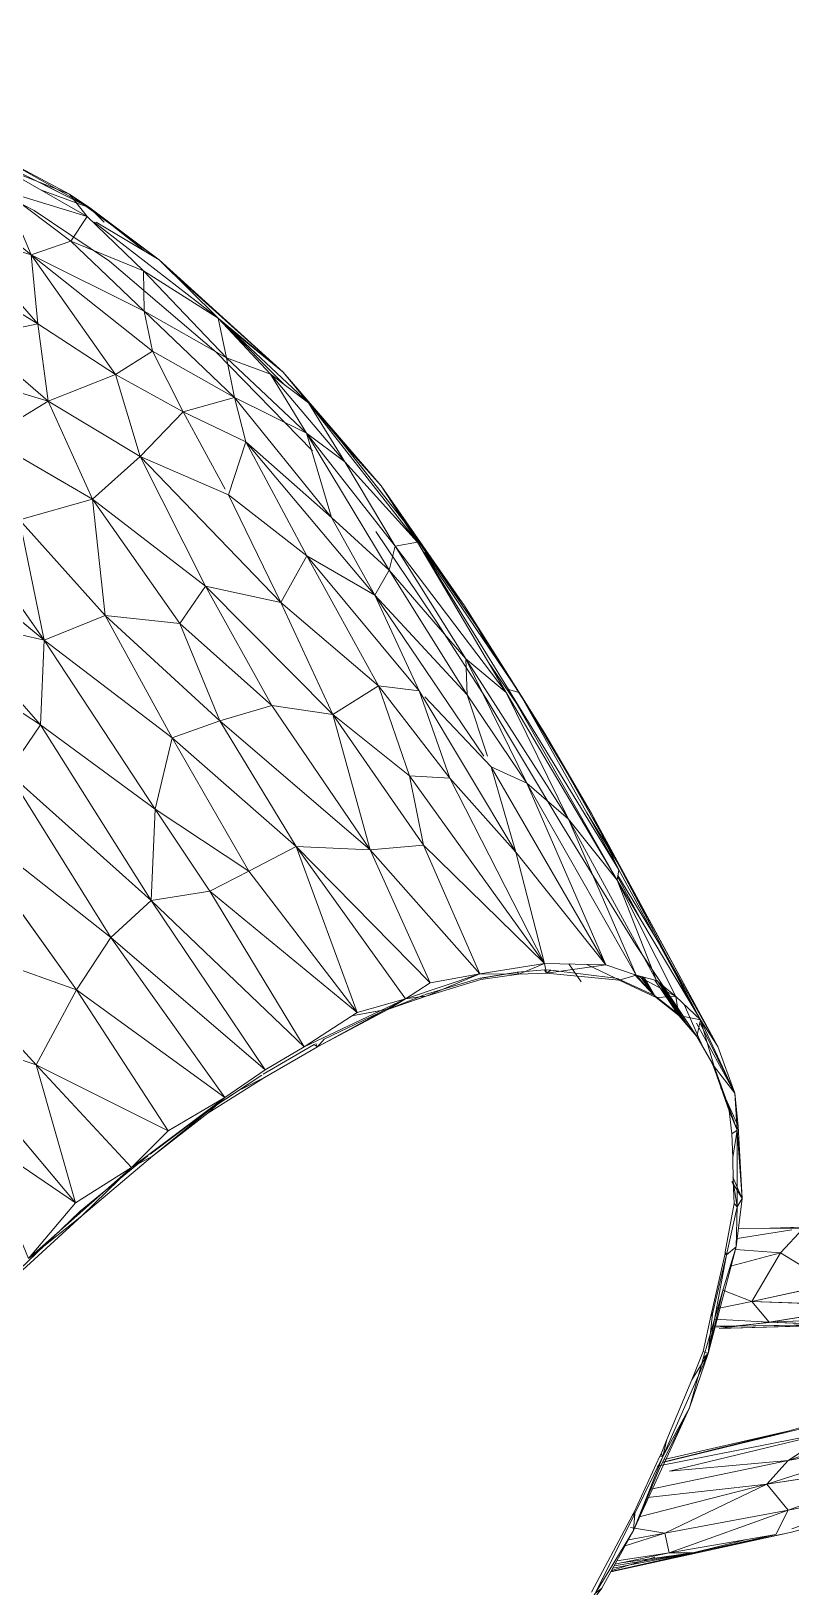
# Model space of a CAD drawing. Header units: inches. Extents: x -1767 to 184, y -1065 to 157.
# Drawn here: x -687.55 to -685.564, y -209.131 to -205.066 of the extents above; entities that cross this region are included whole.
import ezdxf

# ---------------------------------------------------------------- set-up
doc = ezdxf.new("R2010")
doc.units = ezdxf.units.IN
doc.header["$MEASUREMENT"] = 0
for name, color, linetype, lineweight in [('A-DETL-GENF', 92, 'Continuous', 9), ('E-LITE-EQPM', 33, 'Continuous', 9), ('G-IMPT', 8, 'Continuous', 9)]:
    doc.layers.add(name, color=color, linetype=linetype, lineweight=lineweight)

# ---------------------------------------------------------------- blocks, each defined once
blk = doc.blocks.new('flos_pendant16 - flos_pendant - 3D View - _3D__dwg_FLOS_AIM_Pendant_Lamps_dwg-2425-_3D_-5700993-FIRST FLOOR')
at = {"layer": 'G-IMPT'}
for p, q in [((42.7957, 24.5871), (42.0259, 24.972)), ((42.672, 24.6695), (42.2541, 24.8922)), ((42.7957, 24.5871), (42.2541, 24.8922)), ((42.672, 24.6695), (42.2486, 24.8372)), ((42.7792, 24.5321), (42.2486, 24.8372)), ((42.4356, 24.2984), (41.8555, 24.7685)), ((42.4548, 24.5706), (42.1744, 24.7135)), ((42.7792, 24.5321), (42.2733, 24.6888)), ((42.2733, 24.6888), (42.6802, 24.3809)), ((42.2733, 24.6888), (42.4356, 24.2984)), ((42.7957, 24.5871), (42.4939, 24.6962)), ((42.7957, 24.5871), (42.672, 24.6695)), ((43.2219, 24.2681), (42.672, 24.6695)), ((42.672, 24.6695), (42.7792, 24.5321)), ((42.9167, 24.2599), (42.4548, 24.5706)), ((42.7792, 24.5321), (42.6802, 24.3809)), ((42.7792, 24.5321), (43.1256, 24.1994)), ((42.7957, 24.5871), (43.2219, 24.2681)), ((42.8847, 24.4991), (42.7957, 24.5871)), ((43.1337, 24.3207), (42.7957, 24.5871)), ((42.4356, 24.2984), (41.9874, 24.4358)), ((42.4768, 23.875), (41.9874, 24.4358)), ((43.582, 23.9107), (42.8218, 24.4991)), ((43.2219, 24.2681), (42.8345, 24.4991)), ((41.619, 24.4029), (42.4768, 23.875)), ((42.4768, 23.875), (41.619, 24.4028)), ((42.6802, 24.3809), (42.4356, 24.2984)), ((43.1256, 24.1994), (42.6802, 24.3809)), ((42.6802, 24.3809), (43.1284, 23.952)), ((43.1284, 23.952), (42.4356, 24.2984)), ((43.1806, 23.7073), (42.4356, 24.2984)), ((42.4356, 24.2984), (42.9524, 23.5643)), ((42.4356, 24.2984), (42.4768, 23.875)), ((42.4768, 23.875), (42.4356, 24.2984)), ((43.1806, 23.7073), (42.4356, 24.2984)), ((42.9524, 23.5643), (42.4356, 24.2984)), ((43.571, 23.7018), (42.9167, 24.2599)), ((43.9807, 23.5781), (43.2219, 24.2681)), ((43.2219, 24.2681), (43.582, 23.9107)), ((43.2219, 24.2681), (43.9807, 23.5781)), ((43.582, 23.9107), (43.1256, 24.1994)), ((43.6343, 23.666), (43.1256, 24.1994)), ((43.1256, 24.1994), (43.1284, 23.952)), ((43.582, 23.9107), (43.1256, 24.1994)), ((43.1256, 24.1994), (43.6343, 23.666)), ((43.1284, 23.952), (43.1256, 24.1994)), ((43.3081, 24.1826), (43.9807, 23.5781)), ((43.6343, 23.666), (43.1284, 23.952)), ((43.6837, 23.4241), (43.1284, 23.952)), ((43.1284, 23.952), (43.1806, 23.7073)), ((43.6343, 23.666), (43.1284, 23.952)), ((43.1284, 23.952), (43.1806, 23.7073)), ((43.6837, 23.4241), (43.1284, 23.952)), ((42.4768, 23.875), (42.0864, 23.7925)), ((42.0864, 23.7925), (42.4768, 23.875)), ((42.9524, 23.5643), (42.4768, 23.875)), ((42.4768, 23.875), (42.54, 23.4021)), ((44.1374, 23.3911), (43.582, 23.9107)), ((43.9807, 23.5781), (43.582, 23.9107)), ((43.9037, 23.5671), (43.582, 23.9107)), ((43.582, 23.9107), (43.6343, 23.666)), ((43.6205, 23.8722), (43.9927, 23.5)), ((43.6205, 23.8722), (43.9807, 23.5781)), ((43.6205, 23.8722), (43.9927, 23.5)), ((42.54, 23.4021), (42.0864, 23.7925)), ((42.54, 23.4021), (42.0864, 23.7925)), ((43.1806, 23.7073), (42.9524, 23.5643)), ((43.1806, 23.7073), (42.9524, 23.5643)), ((43.6837, 23.4241), (43.1806, 23.7073)), ((43.3676, 23.3361), (43.1806, 23.7073)), ((43.1806, 23.7073), (43.6837, 23.4241)), ((43.3676, 23.3361), (43.1806, 23.7073)), ((43.571, 23.7018), (44.1621, 23.0969)), ((43.9037, 23.5671), (43.6343, 23.666)), ((43.6343, 23.666), (44.1236, 23.2042)), ((43.6343, 23.666), (43.6837, 23.4241)), ((43.6837, 23.4241), (43.6343, 23.666)), ((43.6343, 23.666), (44.1236, 23.2042)), ((42.54, 23.4021), (41.8857, 23.5973)), ((42.9524, 23.5643), (42.54, 23.4021)), ((43.3676, 23.3361), (42.9524, 23.5643)), ((42.9524, 23.5643), (43.1036, 23.0612)), ((44.1374, 23.3911), (43.9037, 23.5671)), ((43.9037, 23.5671), (44.3601, 23.0282)), ((43.9037, 23.5671), (44.1236, 23.2042)), ((44.1236, 23.2042), (43.9037, 23.5671)), ((44.5828, 22.8825), (43.9807, 23.5781)), ((44.3326, 23.1602), (43.9807, 23.5781)), ((44.1374, 23.3911), (43.9807, 23.5781)), ((42.54, 23.4021), (42.1689, 23.1739)), ((42.54, 23.4021), (43.1036, 23.0612)), ((42.54, 23.4021), (42.8122, 22.8)), ((43.1036, 23.0612), (42.54, 23.4021)), ((42.54, 23.4021), (42.8122, 22.8)), ((43.6837, 23.4241), (43.3676, 23.3361)), ((43.6837, 23.4241), (43.3676, 23.3361)), ((44.1236, 23.2042), (43.6837, 23.4241)), ((43.6837, 23.4241), (43.7525, 23.1519)), ((43.6837, 23.4241), (44.2776, 22.6873)), ((43.7525, 23.1519), (43.6837, 23.4241)), ((44.5828, 22.8825), (44.1374, 23.3911)), ((44.8055, 22.5361), (44.1374, 23.3911)), ((44.1374, 23.3911), (44.3601, 23.0282)), ((43.3676, 23.3361), (43.1036, 23.0612)), ((43.7525, 23.1519), (43.3676, 23.3361)), ((43.3676, 23.3361), (43.6263, 22.8623)), ((43.3676, 23.3361), (43.7525, 23.1519)), ((43.6263, 22.8623), (43.3676, 23.3361)), ((42.8122, 22.8), (42.1689, 23.1739)), ((44.668, 22.5113), (44.1236, 23.2042)), ((44.3601, 23.0282), (44.1236, 23.2042)), ((44.6323, 22.3656), (44.1236, 23.2042)), ((44.1236, 23.2042), (44.2776, 22.6873)), ((44.6323, 22.3656), (44.1236, 23.2042)), ((44.3601, 23.0282), (44.1236, 23.2042)), ((43.7525, 23.1519), (43.6453, 22.8275)), ((43.7525, 23.1519), (43.6453, 22.8275)), ((44.5443, 22.2117), (43.7525, 23.1519)), ((43.7525, 23.1519), (44.2776, 22.6873)), ((43.7525, 23.1519), (44.1264, 22.4536)), ((44.5443, 22.2117), (43.7525, 23.1519)), ((43.7525, 23.1519), (44.1264, 22.4536)), ((44.5828, 22.8825), (44.3326, 23.1602)), ((44.7477, 22.6323), (44.3326, 23.1602)), ((43.1036, 23.0612), (42.8122, 22.8)), ((43.6453, 22.8275), (43.1036, 23.0612)), ((43.9669, 22.1677), (43.1036, 23.0612)), ((43.1036, 23.0612), (43.505, 22.2666)), ((43.1036, 23.0612), (43.9669, 22.1677)), ((43.505, 22.2666), (43.1036, 23.0612)), ((44.8055, 22.5361), (44.3601, 23.0282)), ((44.668, 22.5113), (44.3601, 23.0282)), ((42.5153, 21.9367), (41.7895, 22.976)), ((42.8122, 22.8), (42.3641, 22.6735)), ((43.3483, 22.0384), (42.8122, 22.8)), ((43.505, 22.2666), (42.8122, 22.8)), ((42.8122, 22.8), (42.8892, 22.0879)), ((42.8892, 22.0879), (42.8122, 22.8)), ((42.8122, 22.8), (43.3483, 22.0384)), ((43.6453, 22.8275), (44.1264, 22.4536)), ((43.6453, 22.8275), (43.9669, 22.1677)), ((44.1264, 22.4536), (43.6453, 22.8275)), ((44.5828, 22.8825), (45.0941, 22.1457)), ((44.5828, 22.8825), (44.7477, 22.6323)), ((44.5828, 22.8825), (44.8055, 22.5361)), ((42.5153, 21.9367), (41.6135, 22.6818)), ((42.8892, 22.0879), (42.3641, 22.6735)), ((42.5153, 21.9367), (42.3641, 22.6735)), ((44.6323, 22.3656), (44.2776, 22.6873)), ((44.5443, 22.2117), (44.2776, 22.6873)), ((44.811, 22.2144), (44.5498, 22.6021)), ((44.7477, 22.6323), (45.0941, 22.1457)), ((44.7477, 22.6323), (45.1684, 22.0192)), ((44.668, 22.5113), (44.6323, 22.3656)), ((44.8055, 22.5361), (44.668, 22.5113)), ((45.3498, 21.6151), (44.668, 22.5113)), ((44.668, 22.5113), (45.1024, 21.8213)), ((44.8055, 22.5361), (45.3636, 21.6343)), ((44.8055, 22.5361), (45.3498, 21.6151)), ((44.1264, 22.4536), (43.9669, 22.1677)), ((44.5443, 22.2117), (44.1264, 22.4536)), ((44.8165, 21.6261), (44.1264, 22.4536)), ((44.1264, 22.4536), (44.5663, 21.6563)), ((44.1264, 22.4536), (44.5443, 22.2117)), ((44.5663, 21.6563), (44.1264, 22.4536)), ((44.1264, 22.4536), (44.8165, 21.6261)), ((45.0941, 22.1457), (44.851, 22.4745)), ((44.851, 22.4689), (45.4296, 21.6151)), ((44.6323, 22.3656), (44.5443, 22.2117)), ((44.5443, 22.2117), (44.6323, 22.3656)), ((45.1024, 21.8213), (44.6323, 22.3656)), ((44.6323, 22.3656), (45.1106, 21.6013)), ((44.6323, 22.3656), (45.1106, 21.6013)), ((43.3483, 22.0384), (43.505, 22.2666)), ((43.9669, 22.1677), (43.505, 22.2666)), ((44.2858, 21.4803), (43.505, 22.2666)), ((43.9119, 21.5353), (43.505, 22.2666)), ((44.5663, 21.6563), (43.9669, 22.1677)), ((43.9669, 22.1677), (44.2858, 21.4803)), ((43.9669, 22.1677), (44.2858, 21.4803)), ((45.1106, 21.6013), (44.5443, 22.2117)), ((44.5443, 22.2117), (44.8165, 21.6261)), ((44.5443, 22.2117), (45.2111, 21.2256)), ((45.1106, 21.6013), (44.5443, 22.2117)), ((44.9237, 22.0467), (44.811, 22.2144)), ((45.0941, 22.1457), (45.4296, 21.6151)), ((45.5863, 21.3649), (45.0941, 22.1457)), ((45.0941, 22.1457), (45.1684, 22.0192)), ((42.5153, 21.9367), (41.9187, 22.0714)), ((41.9187, 22.0714), (42.4933, 21.4171)), ((42.5153, 21.9367), (41.9187, 22.0714)), ((42.8892, 22.0879), (42.5153, 21.9367)), ((43.593, 21.4418), (42.8892, 22.0879)), ((43.3483, 22.0384), (42.8892, 22.0879)), ((43.3016, 21.3374), (42.8892, 22.0879)), ((43.3483, 22.0384), (42.8892, 22.0879)), ((42.8892, 22.0879), (43.3016, 21.3374)), ((43.593, 21.4418), (43.3483, 22.0384)), ((43.9119, 21.5353), (43.3483, 22.0384)), ((44.9237, 22.0467), (45.2261, 21.5793)), ((41.663, 21.956), (42.4933, 21.4171)), ((41.663, 21.956), (42.4933, 21.4171)), ((42.5153, 21.9367), (42.4933, 21.4171)), ((43.3016, 21.3374), (42.5153, 21.9367)), ((42.5153, 21.9367), (43.1971, 20.9002)), ((45.5863, 21.3649), (45.1684, 22.0192)), ((45.1684, 22.0192), (45.2417, 21.8923)), ((45.1684, 22.0192), (45.2417, 21.8923)), ((45.3498, 21.6151), (45.1024, 21.8213)), ((45.1024, 21.8213), (45.732, 20.8397)), ((45.1024, 21.8213), (45.4763, 21.0597)), ((45.1024, 21.8213), (45.1106, 21.6013)), ((45.732, 20.8397), (45.1024, 21.8213)), ((45.2404, 21.8002), (45.4144, 21.5451)), ((45.4144, 21.5451), (45.2404, 21.8001)), ((44.5663, 21.6563), (44.2858, 21.4803)), ((44.2858, 21.4803), (44.5663, 21.6563)), ((44.8165, 21.6261), (44.5663, 21.6563)), ((44.5663, 21.6563), (45.0034, 21.0899)), ((44.5663, 21.6563), (44.756, 21.1037)), ((44.756, 21.1037), (44.5663, 21.6563)), ((44.8165, 21.6261), (45.4076, 20.6363)), ((44.8165, 21.6261), (45.0034, 21.0899)), ((45.4076, 20.6363), (44.8165, 21.6261)), ((44.851, 21.5894), (45.2563, 21.1587)), ((45.4763, 21.0597), (45.1106, 21.6013)), ((45.1106, 21.6013), (45.2343, 21.2256)), ((45.6907, 20.804), (45.2261, 21.5793)), ((46.0289, 20.4658), (45.3498, 21.6151)), ((45.3498, 21.6151), (45.732, 20.8397)), ((46.0289, 20.4658), (45.3498, 21.6151)), ((45.4296, 21.6151), (45.3636, 21.6343)), ((46.0399, 20.5291), (45.3636, 21.6343)), ((45.3636, 21.6343), (46.0289, 20.4658)), ((45.3636, 21.6343), (46.0289, 20.4658)), ((45.5863, 21.3649), (45.4296, 21.6151)), ((45.8722, 20.8727), (45.4296, 21.6151)), ((45.4296, 21.6151), (46.0399, 20.5291)), ((43.593, 21.4418), (43.9119, 21.5353)), ((43.593, 21.4418), (43.9119, 21.5353)), ((44.2858, 21.4803), (43.9119, 21.5353)), ((44.514, 20.65), (43.9119, 21.5353)), ((43.9119, 21.5353), (44.514, 20.65)), ((44.756, 21.1037), (44.2858, 21.4803)), ((44.2858, 21.4803), (44.514, 20.65)), ((44.2858, 21.4803), (44.8412, 20.6803)), ((44.2858, 21.4803), (44.8412, 20.6803)), ((42.4933, 21.4171), (42.2953, 21.1257)), ((43.1971, 20.9002), (42.4933, 21.4171)), ((43.1724, 20.3394), (42.4933, 21.4171)), ((42.4933, 21.4171), (43.1724, 20.3394)), ((43.593, 21.4418), (43.3016, 21.3374)), ((44.514, 20.65), (43.593, 21.4418)), ((44.0604, 20.672), (43.593, 21.4418)), ((44.0604, 20.672), (43.593, 21.4418)), ((45.5863, 21.3649), (45.8722, 20.8727)), ((45.5863, 21.3649), (46.0509, 20.5428)), ((43.3016, 21.3374), (43.1971, 20.9002)), ((43.3016, 21.3374), (43.1971, 20.9002)), ((44.0604, 20.672), (43.3016, 21.3374)), ((43.3016, 21.3374), (43.7717, 20.5208)), ((44.0604, 20.672), (43.3016, 21.3374)), ((43.1724, 20.3394), (42.2953, 21.1257)), ((42.2953, 21.1257), (42.9249, 20.1139)), ((45.0034, 21.0899), (44.756, 21.1037)), ((44.756, 21.1037), (45.5835, 19.9545)), ((44.756, 21.1037), (44.8412, 20.6803)), ((45.4076, 20.6363), (45.0034, 21.0899)), ((45.0034, 21.0899), (45.5835, 19.9545)), ((45.4076, 20.6363), (45.0034, 21.0899)), ((45.4763, 21.0597), (45.2563, 21.1587)), ((45.2563, 21.1587), (45.4076, 20.6363)), ((45.2563, 21.1587), (45.9602, 19.9462)), ((45.2563, 21.1587), (45.4763, 21.0597)), ((45.732, 20.8397), (45.4763, 21.0597)), ((45.4763, 21.0597), (45.9602, 19.9462)), ((45.4763, 21.0597), (46.1471, 19.883)), ((45.9602, 19.9462), (45.4763, 21.0597)), ((45.4763, 21.0597), (46.1471, 19.883)), ((42.9249, 20.1139), (41.9159, 20.9085)), ((41.9159, 20.9085), (42.7132, 19.7923)), ((42.9249, 20.1139), (41.9159, 20.9085)), ((43.1971, 20.9002), (43.1724, 20.3394)), ((43.7717, 20.5208), (43.1971, 20.9002)), ((43.5325, 20.3971), (43.1971, 20.9002)), ((43.7717, 20.5208), (43.1971, 20.9002)), ((43.1971, 20.9002), (43.5325, 20.3971)), ((45.6907, 20.804), (46.1416, 20.0699)), ((46.0289, 20.4658), (45.732, 20.8397)), ((45.732, 20.8397), (46.1471, 19.883)), ((45.732, 20.8397), (46.2708, 19.85)), ((46.0509, 20.5428), (45.8441, 20.8774)), ((45.8722, 20.8727), (46.6475, 19.4458)), ((46.0509, 20.5428), (45.8722, 20.8727)), ((45.8722, 20.8727), (46.0399, 20.5291)), ((45.8722, 20.8727), (46.5403, 19.6081)), ((44.0604, 20.672), (43.7717, 20.5208)), ((43.7717, 20.5208), (44.0604, 20.672)), ((44.514, 20.65), (44.0604, 20.672)), ((44.0604, 20.672), (44.7312, 19.7373)), ((44.0604, 20.672), (44.8824, 19.8363)), ((44.0604, 20.672), (44.4343, 19.6548)), ((44.514, 20.65), (44.8412, 20.6803)), ((44.8412, 20.6803), (44.514, 20.65)), ((44.514, 20.65), (45.1876, 19.8912)), ((44.514, 20.65), (44.8824, 19.8363)), ((45.5835, 19.9545), (44.8412, 20.6803)), ((44.8412, 20.6803), (45.1876, 19.8912)), ((45.4076, 20.6363), (45.9602, 19.9462)), ((45.4076, 20.6363), (45.5835, 19.9545)), ((43.7717, 20.5208), (43.5325, 20.3971)), ((43.5325, 20.3971), (43.7717, 20.5208)), ((43.7717, 20.5208), (44.4343, 19.6548)), ((46.0399, 20.5291), (46.0289, 20.4658)), ((46.0399, 20.5291), (46.5403, 19.6081)), ((46.0509, 20.5428), (46.3313, 20.004)), ((46.0509, 20.5428), (46.6475, 19.4458)), ((46.0289, 20.4658), (46.5403, 19.6081)), ((46.0289, 20.4658), (46.3891, 19.751)), ((46.0289, 20.4658), (46.2708, 19.85)), ((46.181, 20.2107), (46.0328, 20.4884)), ((46.181, 20.2107), (46.0328, 20.4884)), ((46.0336, 20.4926), (46.3313, 20.004)), ((43.1724, 20.3394), (42.9249, 20.1139)), ((43.5325, 20.3971), (43.1724, 20.3394)), ((44.1099, 19.4431), (43.1724, 20.3394)), ((43.1724, 20.3394), (43.8707, 19.3029)), ((44.1099, 19.4431), (43.1724, 20.3394)), ((43.8707, 19.3029), (43.1724, 20.3394)), ((44.4343, 19.6548), (43.5325, 20.3971)), ((44.1099, 19.4431), (43.5325, 20.3971)), ((44.4343, 19.6548), (43.5325, 20.3971)), ((43.5325, 20.3971), (44.1099, 19.4431)), ((41.718, 20.1497), (42.4658, 19.3331)), ((41.718, 20.1497), (42.7132, 19.7923)), ((41.718, 20.1497), (42.7132, 19.7923)), ((42.9249, 20.1139), (42.7132, 19.7923)), ((42.7132, 19.7923), (42.9249, 20.1139)), ((42.9249, 20.1139), (43.8707, 19.3029)), ((42.9249, 20.1139), (43.6233, 19.1324)), ((43.6233, 19.1324), (42.9249, 20.1139)), ((42.9249, 20.1139), (43.8707, 19.3029)), ((46.1416, 20.0699), (46.5095, 19.5195)), ((45.5835, 19.9545), (45.1876, 19.8912)), ((45.5835, 19.9545), (45.1876, 19.8912)), ((45.5835, 19.9545), (45.4268, 19.8885)), ((45.9602, 19.9462), (45.5835, 19.9545)), ((45.5835, 19.9545), (45.5973, 19.894)), ((45.9602, 19.9462), (45.5973, 19.894)), ((45.8087, 19.8422), (45.7339, 19.9512)), ((45.8087, 19.8422), (45.7339, 19.9512)), ((45.8433, 19.9488), (46.0188, 19.8643)), ((45.9602, 19.9462), (46.1471, 19.883)), ((46.4693, 19.7271), (46.3313, 20.004)), ((46.3313, 20.004), (46.6475, 19.4458)), ((45.1876, 19.8912), (44.7312, 19.7373)), ((45.1876, 19.8912), (44.7312, 19.7373)), ((44.7312, 19.7373), (44.8824, 19.8363)), ((45.1832, 19.8619), (44.852, 19.7645)), ((45.1832, 19.8619), (44.852, 19.7645)), ((44.852, 19.7645), (45.1832, 19.8619)), ((45.1876, 19.8912), (44.8577, 19.7538)), ((44.8577, 19.7538), (45.1876, 19.8912)), ((45.1931, 19.8555), (44.8577, 19.7538)), ((45.1876, 19.8912), (44.8824, 19.8363)), ((45.1876, 19.8912), (44.8824, 19.8363)), ((45.1871, 19.863), (45.4168, 19.9016)), ((45.1871, 19.863), (45.4168, 19.9016)), ((45.1876, 19.8912), (45.4268, 19.8885)), ((45.1893, 19.8634), (45.4168, 19.9016)), ((45.4268, 19.8885), (45.1931, 19.8555)), ((45.4268, 19.8885), (45.4168, 19.9016)), ((45.5845, 19.9156), (45.4213, 19.9019)), ((45.5845, 19.9156), (45.4213, 19.9019)), ((45.4268, 19.8885), (45.4213, 19.9019)), ((45.4268, 19.8885), (45.5973, 19.894)), ((45.5845, 19.9156), (45.6238, 19.9134)), ((45.5973, 19.894), (45.5845, 19.9156)), ((45.5845, 19.9156), (45.6238, 19.9134)), ((45.5973, 19.894), (45.6238, 19.9134)), ((46.0426, 19.8527), (45.5973, 19.894)), ((45.6238, 19.9134), (46.0188, 19.8643)), ((45.6238, 19.9134), (46.0188, 19.8643)), ((46.0426, 19.8527), (46.0188, 19.8643)), ((46.0364, 19.861), (46.0188, 19.8643)), ((46.0426, 19.8527), (46.0364, 19.861)), ((46.0364, 19.861), (46.254, 19.7607)), ((46.0364, 19.861), (46.254, 19.7607)), ((46.1471, 19.883), (46.0426, 19.8527)), ((46.1471, 19.883), (46.0426, 19.8527)), ((46.0426, 19.8527), (46.2681, 19.7455)), ((46.1366, 19.8865), (46.254, 19.7607)), ((46.3891, 19.751), (46.1471, 19.883)), ((46.1471, 19.883), (46.2708, 19.85)), ((46.1471, 19.883), (46.2681, 19.7455)), ((46.3891, 19.751), (46.1471, 19.883)), ((46.1678, 19.8775), (46.2575, 19.7595)), ((46.2575, 19.7595), (46.1678, 19.8775)), ((46.1831, 19.8734), (46.2575, 19.7595)), ((46.1959, 19.87), (46.2615, 19.7569)), ((46.3981, 19.6506), (46.2599, 19.8529)), ((46.3891, 19.751), (46.2708, 19.85)), ((46.2758, 19.85), (46.4416, 19.5997)), ((46.2758, 19.85), (46.4416, 19.5997)), ((42.4658, 19.3331), (42.7132, 19.7923)), ((43.2768, 18.929), (42.7132, 19.7923)), ((42.7132, 19.7923), (43.6233, 19.1324)), ((44.6268, 19.674), (44.8472, 19.7628)), ((44.6268, 19.674), (44.8472, 19.7628)), ((44.8577, 19.7538), (44.6268, 19.674)), ((44.7312, 19.7373), (44.851, 19.7529)), ((46.2681, 19.7455), (46.254, 19.7607)), ((46.254, 19.7607), (46.2575, 19.7595)), ((46.2615, 19.7569), (46.2575, 19.7595)), ((46.2596, 19.7584), (46.2615, 19.7569)), ((46.2681, 19.7455), (46.2615, 19.7569)), ((46.3981, 19.6506), (46.2615, 19.7569)), ((46.3981, 19.6506), (46.2615, 19.7569)), ((46.3891, 19.751), (46.2681, 19.7455)), ((46.4083, 19.6356), (46.2681, 19.7455)), ((46.2994, 19.8261), (46.4528, 19.589)), ((46.4528, 19.589), (46.2994, 19.8261)), ((46.3078, 19.7946), (46.4003, 19.6483)), ((46.3087, 19.8183), (46.4628, 19.589)), ((46.3087, 19.8183), (46.4628, 19.589)), ((46.3112, 19.8162), (46.4631, 19.589)), ((46.4029, 19.6483), (46.3153, 19.8128)), ((46.3153, 19.8128), (46.4029, 19.6483)), ((46.5403, 19.6081), (46.3891, 19.751)), ((46.3891, 19.751), (46.4083, 19.6356)), ((44.7312, 19.7373), (44.1099, 19.4431)), ((44.4343, 19.6548), (44.1099, 19.4431)), ((44.7312, 19.7373), (44.1924, 19.4431)), ((44.1924, 19.4431), (44.6268, 19.674)), ((44.2328, 19.4899), (44.6131, 19.6716)), ((44.2328, 19.4899), (44.6131, 19.6716)), ((44.2328, 19.4899), (44.6131, 19.6716)), ((44.6268, 19.674), (44.4026, 19.6341)), ((44.4026, 19.6341), (44.6131, 19.6716)), ((44.4026, 19.6341), (44.6131, 19.6716)), ((44.7312, 19.7373), (44.4343, 19.6548)), ((44.7312, 19.7373), (44.6245, 19.6768)), ((44.7312, 19.7373), (44.6268, 19.674)), ((46.4083, 19.6356), (46.3981, 19.6506)), ((46.3981, 19.6506), (46.4003, 19.6483)), ((46.4083, 19.6356), (46.4003, 19.6483)), ((46.5076, 19.5223), (46.4003, 19.6483)), ((46.5076, 19.5223), (46.4003, 19.6483)), ((46.5596, 19.4333), (46.44, 19.7029)), ((46.5596, 19.4333), (46.44, 19.7029)), ((46.4083, 19.6356), (46.5183, 19.5063)), ((46.5403, 19.6081), (46.4083, 19.6356)), ((46.5165, 19.589), (46.752, 19.1599)), ((46.5403, 19.6081), (46.5183, 19.5063)), ((46.752, 19.1599), (46.5381, 19.589)), ((46.5403, 19.6081), (46.752, 19.1599)), ((46.5403, 19.6081), (46.6475, 19.4458)), ((46.5403, 19.6081), (46.6255, 19.3221)), ((42.7077, 18.4863), (41.817, 19.5476)), ((42.4658, 19.3331), (41.817, 19.5476)), ((44.1712, 19.4581), (43.8591, 19.2757)), ((44.1712, 19.4581), (43.8591, 19.2757)), ((43.8591, 19.2757), (44.1712, 19.4581)), ((44.1924, 19.4431), (44.1712, 19.4581)), ((44.1924, 19.4431), (44.2328, 19.4899)), ((44.1924, 19.4431), (44.2328, 19.4899)), ((46.5183, 19.5063), (46.5076, 19.5223)), ((46.5076, 19.5223), (46.5095, 19.5195)), ((46.5183, 19.5063), (46.5095, 19.5195)), ((46.5095, 19.5195), (46.6133, 19.3409)), ((46.5095, 19.5195), (46.6133, 19.3409)), ((46.5095, 19.5195), (46.5183, 19.5063)), ((46.6255, 19.3221), (46.5183, 19.5063)), ((44.1924, 19.4431), (43.8679, 19.2561)), ((44.1099, 19.4431), (43.8707, 19.3029)), ((46.752, 19.1599), (46.6475, 19.4458)), ((43.0514, 18.7035), (42.4658, 19.3331)), ((42.7077, 18.4863), (42.4658, 19.3331)), ((42.4658, 19.3331), (43.2768, 18.929)), ((43.5092, 19.0441), (43.8497, 19.2698)), ((43.8497, 19.2698), (43.5129, 19.0466)), ((43.8497, 19.2698), (43.5129, 19.0466)), ((43.8707, 19.3029), (43.6233, 19.1324)), ((46.6255, 19.3221), (46.6133, 19.3409)), ((46.6133, 19.3409), (46.6152, 19.3376)), ((46.6152, 19.3376), (46.6289, 19.3003)), ((46.6255, 19.3221), (46.6289, 19.3003)), ((46.752, 19.1599), (46.6255, 19.3221)), ((46.7657, 18.9317), (46.6255, 19.3221)), ((46.6289, 19.3003), (46.6255, 19.3221)), ((46.7156, 19.0515), (46.6289, 19.3003)), ((46.7156, 19.0515), (46.6289, 19.3003)), ((43.8679, 19.2561), (43.5188, 19.0362)), ((43.8679, 19.2561), (43.7264, 19.1846)), ((43.7264, 19.1846), (43.8679, 19.2561)), ((46.7712, 18.9565), (46.6665, 19.1924)), ((43.0514, 18.7035), (43.6233, 19.1324)), ((43.6233, 19.1324), (43.1806, 18.7723)), ((43.2768, 18.929), (43.6233, 19.1324)), ((43.6233, 19.1324), (43.5188, 19.0362)), ((43.5188, 19.0362), (43.6233, 19.1324)), ((46.7712, 18.9565), (46.752, 19.1599)), ((46.752, 19.1599), (46.7657, 18.9317)), ((43.1649, 18.7862), (43.5053, 19.0411)), ((43.1649, 18.7862), (43.5053, 19.0411)), ((43.1649, 18.7862), (43.5053, 19.0411)), ((43.1806, 18.7723), (43.5188, 19.0362)), ((46.7156, 19.0515), (46.7323, 18.9101)), ((46.7657, 18.9317), (46.7156, 19.0515)), ((46.7156, 19.0515), (46.7323, 18.9101)), ((42.7077, 18.4863), (42.1111, 18.8932)), ((42.7077, 18.4863), (42.1111, 18.8932)), ((43.0514, 18.7035), (43.2768, 18.929)), ((46.7657, 18.9317), (46.7323, 18.9101)), ((46.7657, 18.9317), (46.7323, 18.9101)), ((46.7383, 18.765), (46.7323, 18.9101)), ((46.7383, 18.765), (46.7323, 18.9101)), ((46.7657, 18.9317), (46.7383, 18.765)), ((46.7383, 18.765), (46.7657, 18.9317)), ((46.7712, 18.9565), (46.7657, 18.9317)), ((46.796, 18.5138), (46.7657, 18.9317)), ((46.7657, 18.9317), (46.7657, 18.4616)), ((46.796, 18.5138), (46.7712, 18.9565)), ((43.0514, 18.7035), (42.4191, 18.1454)), ((43.0514, 18.7035), (42.7077, 18.4863)), ((43.1514, 18.7749), (42.7366, 18.4358)), ((43.1806, 18.7723), (42.7462, 18.4066)), ((43.0514, 18.7035), (42.7462, 18.4066)), ((42.892, 18.5629), (43.1514, 18.7749)), ((43.1514, 18.7749), (42.8921, 18.5629)), ((43.0514, 18.7035), (43.1806, 18.7723)), ((46.7383, 18.765), (46.7402, 18.6181)), ((46.7383, 18.765), (46.7402, 18.6181)), ((46.796, 18.5138), (46.7321, 18.6185)), ((46.796, 18.5138), (46.7399, 18.6447)), ((46.7402, 18.6181), (46.7481, 18.4822)), ((46.7402, 18.6181), (46.7481, 18.4822)), ((46.7657, 18.4616), (46.7402, 18.6181)), ((46.7602, 18.2169), (46.796, 18.5138)), ((46.796, 18.5138), (46.7657, 18.4616)), ((42.3338, 18.03), (42.7462, 18.4066)), ((42.7077, 18.4863), (42.4191, 18.1454)), ((42.4191, 18.1454), (42.7462, 18.4066)), ((42.6766, 18.3794), (42.7366, 18.4358)), ((46.7481, 18.4822), (46.6927, 18.1865)), ((46.7481, 18.4822), (46.6927, 18.1865)), ((46.7657, 18.4616), (46.6997, 18.1674)), ((46.7657, 18.4616), (46.7481, 18.4822)), ((46.7602, 18.2169), (46.7657, 18.4616)), ((42.6766, 18.3794), (42.3652, 18.0784)), ((46.7663, 18.2676), (47.1001, 18.3208)), ((46.7663, 18.2676), (47.1001, 18.3208)), ((46.7738, 18.3298), (47.1726, 18.3324)), ((47.1001, 18.3319), (46.7738, 18.3298)), ((46.9252, 18.3296), (47.4805, 18.3489)), ((46.9252, 18.3296), (47.1726, 18.3324)), ((47.0324, 18.1812), (47.1726, 18.3324)), ((47.1726, 18.3324), (47.0324, 18.1812)), ((42.597, 18.3025), (42.3652, 18.0784)), ((42.3652, 18.0784), (42.597, 18.3025)), ((46.7602, 18.2169), (46.587, 17.5626)), ((46.6805, 17.9585), (46.7602, 18.2169)), ((46.7602, 18.2169), (46.6997, 18.1674)), ((46.587, 17.5626), (46.6997, 18.1674)), ((46.6107, 17.8182), (46.6915, 18.1773)), ((46.6107, 17.8182), (46.6915, 18.1773)), ((46.6997, 18.1674), (46.6145, 17.8073)), ((46.6927, 18.1865), (46.6915, 18.1773)), ((46.6997, 18.1674), (46.6915, 18.1773)), ((46.6997, 18.1674), (46.6927, 18.1865)), ((47.0324, 18.1812), (46.7239, 18.0991)), ((47.0324, 18.1812), (46.7239, 18.0991)), ((46.7556, 18.2019), (47.0324, 18.1812)), ((46.7556, 18.2019), (47.0324, 18.1812)), ((47.0324, 18.1812), (46.8564, 17.8815)), ((47.0324, 18.1812), (47.3431, 17.9887)), ((47.3431, 17.9887), (47.0324, 18.1812)), ((46.6805, 17.9585), (46.5568, 17.5323)), ((46.6805, 17.9585), (46.587, 17.5626)), ((46.6786, 17.9519), (46.8564, 17.8815)), ((46.8564, 17.8815), (47.3431, 17.9887)), ((46.6457, 17.8386), (46.8564, 17.8815)), ((46.9609, 17.755), (46.8564, 17.8815)), ((46.8564, 17.8815), (47.5905, 17.8568)), ((46.9609, 17.755), (47.5905, 17.8568)), ((46.6032, 17.7924), (46.5563, 17.5751)), ((46.6032, 17.7924), (46.5563, 17.5751)), ((46.587, 17.5626), (46.6145, 17.8073)), ((46.6107, 17.8182), (46.6032, 17.7924)), ((46.6032, 17.7924), (46.6145, 17.8073)), ((46.6107, 17.8182), (46.6145, 17.8073)), ((46.6107, 17.8182), (46.6145, 17.8073)), ((46.6271, 17.7746), (46.9609, 17.755)), ((46.6557, 17.7165), (46.9609, 17.755)), ((46.6557, 17.7165), (47.7417, 17.7468)), ((46.6557, 17.7165), (47.3981, 17.7385)), ((46.741, 17.7303), (46.9609, 17.7532)), ((46.9609, 17.7532), (46.741, 17.7303)), ((46.741, 17.7303), (47.7417, 17.7468)), ((46.9609, 17.755), (47.596, 17.7825)), ((46.9609, 17.755), (47.3981, 17.7385)), ((46.6154, 17.7341), (46.741, 17.7303)), ((46.6154, 17.7341), (46.741, 17.7303)), ((46.6247, 17.7251), (46.741, 17.7303)), ((46.6247, 17.7251), (46.741, 17.7303)), ((46.6557, 17.7165), (46.741, 17.7303)), ((46.587, 17.5626), (46.3093, 16.933)), ((46.4743, 17.2299), (46.587, 17.5626)), ((46.4886, 17.4017), (46.5563, 17.5751)), ((46.4886, 17.4017), (46.5563, 17.5751)), ((46.587, 17.5626), (46.4886, 17.4017)), ((46.4886, 17.4017), (46.587, 17.5626)), ((46.587, 17.5626), (46.5563, 17.5751)), ((46.5568, 17.5323), (46.587, 17.5626)), ((46.4743, 17.2299), (46.5568, 17.5323)), ((46.4886, 17.4017), (46.3352, 17.0363)), ((46.4886, 17.4017), (46.3352, 17.0363)), ((47.0791, 16.9082), (48.1569, 17.2794)), ((48.0194, 17.3536), (47.0846, 17.0897)), ((46.1306, 16.4793), (46.4743, 17.2299)), ((46.2901, 16.8588), (46.4743, 17.2299)), ((46.3087, 16.8962), (47.7912, 17.2574)), ((46.3087, 16.8962), (47.7912, 17.2574)), ((46.4743, 17.2299), (46.3093, 16.933)), ((47.3486, 17.0842), (46.2744, 16.8727)), ((47.3486, 17.0842), (46.2744, 16.8727)), ((46.3095, 16.8978), (47.0846, 17.0897)), ((46.3175, 16.914), (47.0846, 17.0897)), ((47.3486, 17.0842), (46.3506, 16.8423)), ((46.3506, 16.8423), (47.3486, 17.0842)), ((47.0791, 16.9082), (47.3486, 17.0842)), ((46.2987, 16.9495), (46.3352, 17.0363)), ((46.2987, 16.9495), (46.3352, 17.0363)), ((46.3093, 16.933), (46.3352, 17.0363)), ((46.9472, 16.7625), (47.8517, 17.054)), ((46.9472, 16.7625), (47.8517, 17.054)), ((47.8517, 17.054), (47.0791, 16.9082)), ((46.1306, 16.4793), (46.3093, 16.933)), ((46.1346, 16.5916), (46.2918, 16.9345)), ((46.1346, 16.5916), (46.2918, 16.9345)), ((46.1389, 16.5838), (46.3093, 16.933)), ((47.0791, 16.9082), (46.2366, 16.7314)), ((46.2987, 16.9495), (46.2918, 16.9345)), ((46.3093, 16.933), (46.2918, 16.9345)), ((46.3093, 16.933), (46.2987, 16.9495)), ((46.2987, 16.9495), (46.3093, 16.933)), ((47.0791, 16.9082), (46.3506, 16.8423)), ((46.9472, 16.7625), (47.9369, 16.9137)), ((46.9472, 16.7625), (47.0791, 16.9082)), ((47.0791, 16.6031), (47.9369, 16.9137)), ((46.1306, 16.4793), (46.2901, 16.8588)), ((46.9472, 16.7625), (46.1656, 16.5627)), ((46.9472, 16.7625), (46.1656, 16.5627)), ((46.9472, 16.7625), (46.2152, 16.6806)), ((46.9472, 16.7625), (46.2152, 16.6806)), ((46.3231, 16.4629), (46.9472, 16.7625)), ((47.0791, 16.6031), (46.9472, 16.7625)), ((47.0791, 16.6031), (47.8764, 16.757)), ((47.0791, 16.6031), (46.3231, 16.4629)), ((47.0791, 16.6031), (46.3231, 16.4629)), ((47.0791, 16.6031), (46.3478, 16.3419)), ((47.0791, 16.6031), (47.0022, 16.4546)), ((47.0901, 16.4656), (47.7967, 16.6553)), ((46.1244, 16.573), (45.8728, 16.1009)), ((46.1244, 16.573), (45.8728, 16.1009)), ((45.8942, 16.0917), (46.1389, 16.5838)), ((46.1346, 16.5916), (46.1244, 16.573)), ((46.1389, 16.5838), (46.1244, 16.573)), ((46.1306, 16.4793), (46.1389, 16.5838)), ((46.1389, 16.5838), (46.1346, 16.5916)), ((46.1346, 16.5916), (46.1389, 16.5838)), ((46.1306, 16.4793), (45.8942, 16.0917)), ((46.1306, 16.4793), (45.9354, 16.1247)), ((47.0901, 16.4656), (45.991, 16.2256)), ((47.0022, 16.4546), (45.9913, 16.2263)), ((45.9913, 16.2263), (47.0022, 16.4546)), ((46.3231, 16.4629), (46.079, 16.3856)), ((46.3231, 16.4629), (46.0992, 16.4222)), ((46.3231, 16.4629), (46.112, 16.4977)), ((46.112, 16.4977), (46.3231, 16.4629)), ((46.3231, 16.4629), (46.3478, 16.3419)), ((46.3231, 16.4629), (46.3478, 16.3419)), ((47.0022, 16.4546), (46.3478, 16.3419)), ((46.4935, 16.3419), (47.0901, 16.4656)), ((46.8249, 16.4241), (46.4935, 16.3419)), ((46.4935, 16.3419), (45.9915, 16.2266)), ((46.2613, 16.3153), (45.9953, 16.2334)), ((46.2613, 16.3153), (45.9953, 16.2334)), ((46.4935, 16.3419), (46.0036, 16.2486)), ((46.4935, 16.3419), (46.0108, 16.2616)), ((46.0108, 16.2616), (46.4935, 16.3419)), ((46.3478, 16.3419), (46.0163, 16.2715)), ((46.3478, 16.3419), (46.028, 16.2928)), ((46.4935, 16.3419), (46.0552, 16.2798)), ((46.4935, 16.3419), (46.3478, 16.3419))]:
    blk.add_line(p, q, dxfattribs=at)
at = {"layer": 'G-IMPT', "flags": 128}
for points in [[(40.9093, 25.2873), (41.0472, 25.2826), (41.52, 25.1782), (42.2541, 24.8922), (42.7957, 24.5871), (42.0259, 24.972), (42.2541, 24.8922), (41.7372, 25.0572)], [(41.619, 24.9857), (42.2733, 24.6888), (42.2486, 24.8372), (42.2541, 24.8922), (42.672, 24.6695), (42.7792, 24.5321), (42.2486, 24.8372), (41.7372, 25.0572)], [(42.672, 24.6695), (42.2486, 24.8372), (41.619, 24.9857)], [(42.4356, 24.2984), (42.6802, 24.3809), (42.2733, 24.6888)], [(42.2733, 24.6888), (42.7792, 24.5321), (42.6802, 24.3809)], [(42.7957, 24.5871), (43.2219, 24.2681), (42.672, 24.6695), (42.7957, 24.5871), (42.4939, 24.6962)], [(40.753, 24.5128), (41.4898, 24.1142), (42.0864, 23.7925), (41.8857, 23.5973), (42.54, 23.4021)], [(42.6802, 24.3809), (43.1256, 24.1994), (42.7792, 24.5321)], [(43.1337, 24.3207), (42.7957, 24.5871), (42.8847, 24.4991)], [(41.9874, 24.4358), (42.4768, 23.875), (42.9524, 23.5643)], [(43.9037, 23.5671), (43.582, 23.9107), (42.8218, 24.4991)], [(42.8345, 24.4991), (43.2219, 24.2681), (43.582, 23.9107), (43.9807, 23.5781), (44.1374, 23.3911), (44.3601, 23.0282), (43.9037, 23.5671)], [(42.4356, 24.2984), (43.1284, 23.952), (42.6802, 24.3809)], [(44.3326, 23.1602), (44.5828, 22.8825), (44.8055, 22.5361), (44.1374, 23.3911), (44.5828, 22.8825), (43.9807, 23.5781), (43.3081, 24.1826)], [(42.4768, 23.875), (42.54, 23.4021), (42.9524, 23.5643), (43.1036, 23.0612), (42.8122, 22.8), (43.505, 22.2666)], [(43.582, 23.9107), (43.6343, 23.666), (43.9037, 23.5671)], [(43.9037, 23.5671), (44.1374, 23.3911), (43.582, 23.9107)], [(44.7477, 22.6323), (44.5828, 22.8825), (45.0941, 22.1457), (44.7477, 22.6323), (44.3326, 23.1602), (43.9807, 23.5781), (43.6205, 23.8722)], [(42.9524, 23.5643), (43.3676, 23.3361), (43.1036, 23.0612), (43.6453, 22.8275), (43.9669, 22.1677)], [(42.3641, 22.6735), (42.8122, 22.8), (42.1689, 23.1739), (42.54, 23.4021)], [(44.2776, 22.6873), (44.1236, 23.2042), (43.6837, 23.4241)], [(43.6837, 23.4241), (44.2776, 22.6873), (43.7525, 23.1519)], [(44.1236, 23.2042), (44.668, 22.5113), (44.3601, 23.0282)], [(44.3601, 23.0282), (44.8055, 22.5361), (44.668, 22.5113), (44.6323, 22.3656)], [(43.1971, 20.9002), (42.5153, 21.9367), (41.6135, 22.6818), (41.7895, 22.976)], [(43.7717, 20.5208), (43.3016, 21.3374), (42.5153, 21.9367), (41.7895, 22.976)], [(42.8892, 22.0879), (42.5153, 21.9367), (42.3641, 22.6735), (42.8892, 22.0879)], [(44.6323, 22.3656), (44.2776, 22.6873), (44.5443, 22.2117)], [(45.5863, 21.3649), (45.8722, 20.8727), (45.4296, 21.6151), (45.5863, 21.3649), (45.1684, 22.0192), (44.7477, 22.6323)], [(44.668, 22.5113), (45.3498, 21.6151), (44.8055, 22.5361), (45.3636, 21.6343)], [(45.1106, 21.6013), (45.1024, 21.8213), (44.668, 22.5113)], [(44.5663, 21.6563), (43.9669, 22.1677), (44.1264, 22.4536)], [(45.3636, 21.6343), (45.4296, 21.6151), (45.0941, 22.1457), (44.851, 22.4745)], [(44.851, 22.4689), (45.4296, 21.6151), (46.0399, 20.5291), (45.8722, 20.8727), (46.0509, 20.5428), (45.5863, 21.3649), (45.0941, 22.1457), (45.1684, 22.0192)], [(45.4763, 21.0597), (45.1024, 21.8213), (44.6323, 22.3656)], [(43.3483, 22.0384), (43.505, 22.2666), (44.2858, 21.4803)], [(43.9669, 22.1677), (43.505, 22.2666), (43.9119, 21.5353)], [(45.2111, 21.2256), (44.5443, 22.2117), (44.8165, 21.6261)], [(41.9187, 22.0714), (42.4933, 21.4171), (42.5153, 21.9367)], [(43.3016, 21.3374), (43.593, 21.4418), (42.8892, 22.0879)], [(43.9119, 21.5353), (43.3483, 22.0384), (43.593, 21.4418)], [(43.1724, 20.3394), (42.9249, 20.1139), (42.2953, 21.1257), (41.663, 21.956)], [(45.1024, 21.8213), (45.3498, 21.6151), (45.732, 20.8397)], [(44.8165, 21.6261), (44.5663, 21.6563), (45.0034, 21.0899), (44.756, 21.1037)], [(44.8165, 21.6261), (45.0034, 21.0899), (45.5835, 19.9545), (44.756, 21.1037), (44.2858, 21.4803)], [(44.851, 21.5894), (45.2563, 21.1587), (45.4076, 20.6363)], [(45.732, 20.8397), (45.4763, 21.0597), (45.1106, 21.6013), (45.2343, 21.2256)], [(46.0289, 20.4658), (46.0399, 20.5291), (45.3636, 21.6343)], [(44.514, 20.65), (44.2858, 21.4803), (43.9119, 21.5353)], [(43.1724, 20.3394), (42.2953, 21.1257), (42.4933, 21.4171)], [(42.4933, 21.4171), (43.1971, 20.9002), (43.1724, 20.3394), (43.5325, 20.3971)], [(43.593, 21.4418), (44.514, 20.65), (44.0604, 20.672)], [(44.756, 21.1037), (44.8412, 20.6803), (45.1876, 19.8912)], [(45.6238, 19.9134), (45.5973, 19.894), (45.9602, 19.9462), (45.2563, 21.1587)], [(43.1806, 18.7723), (43.0514, 18.7035), (42.4658, 19.3331), (43.2768, 18.929), (42.7132, 19.7923), (41.9159, 20.9085)], [(46.0289, 20.4658), (46.2708, 19.85), (45.732, 20.8397)], [(46.2708, 19.85), (46.1471, 19.883), (45.732, 20.8397), (46.0289, 20.4658)], [(46.0336, 20.4926), (46.3313, 20.004), (46.6475, 19.4458), (46.0509, 20.5428), (45.8441, 20.8774)], [(46.6475, 19.4458), (45.8722, 20.8727), (46.5403, 19.6081), (46.6255, 19.3221), (46.752, 19.1599)], [(44.8824, 19.8363), (44.7312, 19.7373), (44.0604, 20.672), (44.4343, 19.6548), (43.7717, 20.5208)], [(44.514, 20.65), (44.8824, 19.8363), (44.0604, 20.672)], [(44.514, 20.65), (45.1876, 19.8912), (45.4268, 19.8885), (45.4213, 19.9019)], [(45.9602, 19.9462), (45.4076, 20.6363), (45.5835, 19.9545), (44.8412, 20.6803)], [(46.0399, 20.5291), (46.5403, 19.6081), (46.4083, 19.6356), (46.4003, 19.6483), (46.3078, 19.7946)], [(46.0509, 20.5428), (46.3313, 20.004), (46.4693, 19.7271)], [(46.5076, 19.5223), (46.5183, 19.5063), (46.5403, 19.6081), (46.0289, 20.4658), (46.3891, 19.751), (46.2708, 19.85)], [(41.817, 19.5476), (41.718, 20.1497), (42.4658, 19.3331), (41.817, 19.5476)], [(45.5845, 19.9156), (45.5973, 19.894), (45.5835, 19.9545), (45.4268, 19.8885), (45.4168, 19.9016)], [(46.1471, 19.883), (45.9602, 19.9462), (45.5835, 19.9545)], [(46.0364, 19.861), (46.0426, 19.8527), (46.0188, 19.8643), (45.8433, 19.9488)], [(46.1331, 16.5885), (46.1389, 16.5838), (46.3093, 16.933), (46.587, 17.5626), (46.5568, 17.5323), (46.6805, 17.9585), (46.7602, 18.2169), (46.796, 18.5138), (46.7712, 18.9565), (46.752, 19.1599), (46.7657, 18.9317), (46.6255, 19.3221), (46.5183, 19.5063), (46.4083, 19.6356), (46.2681, 19.7455), (46.0426, 19.8527), (45.5973, 19.894), (45.4268, 19.8885), (45.1931, 19.8555), (44.8577, 19.7538)], [(45.4213, 19.9019), (45.5845, 19.9156), (45.6238, 19.9134), (46.0188, 19.8643), (46.0364, 19.861), (46.254, 19.7607), (46.2575, 19.7595)], [(46.1366, 19.8865), (46.254, 19.7607), (46.2681, 19.7455), (46.1471, 19.883)], [(46.2599, 19.8529), (46.3981, 19.6506), (46.4083, 19.6356), (46.3891, 19.751), (46.2681, 19.7455), (46.2596, 19.7584), (46.1847, 19.873)], [(46.1959, 19.87), (46.2615, 19.7569), (46.2681, 19.7455), (46.2615, 19.7569)], [(44.851, 19.7514), (44.6268, 19.674), (44.1924, 19.4431), (43.8679, 19.2561), (43.5188, 19.0362), (43.1806, 18.7723), (42.7462, 18.4066), (42.3338, 18.03), (41.9874, 17.6615)], [(43.1806, 18.7723), (43.6233, 19.1324), (42.7132, 19.7923), (42.4658, 19.3331), (42.7077, 18.4863)], [(44.1924, 19.4431), (44.7312, 19.7373), (44.851, 19.7529)], [(46.2596, 19.7584), (46.3981, 19.6506), (46.4003, 19.6483), (46.5076, 19.5223), (46.5095, 19.5195), (46.6133, 19.3409), (46.6152, 19.3376), (46.6289, 19.3003), (46.7156, 19.0515), (46.7323, 18.9101), (46.7383, 18.765), (46.7402, 18.6181), (46.7481, 18.4822), (46.6927, 18.1865), (46.6915, 18.1773), (46.6107, 17.8182), (46.6098, 17.8141), (46.6032, 17.7924), (46.5563, 17.5751), (46.4886, 17.4017), (46.3352, 17.0363), (46.2987, 16.9495), (46.2918, 16.9345), (46.1346, 16.5916), (46.1331, 16.5885), (46.1244, 16.573), (45.8728, 16.1009)], [(46.5403, 19.6081), (46.752, 19.1599), (46.6475, 19.4458), (46.5403, 19.6081), (46.3891, 19.751)], [(44.1099, 19.4431), (44.7312, 19.7373), (44.4343, 19.6548), (44.1099, 19.4431), (43.8707, 19.3029), (43.6233, 19.1324), (43.0514, 18.7035), (42.7077, 18.4863), (42.4191, 18.1454), (43.0514, 18.7035), (43.2768, 18.929), (43.6233, 19.1324)], [(46.5381, 19.589), (46.752, 19.1599), (46.5165, 19.589)], [(42.1111, 18.8932), (41.817, 19.5476), (42.7077, 18.4863)], [(44.1813, 19.4638), (44.1924, 19.4431), (44.1712, 19.4581)], [(46.6152, 19.3376), (46.6255, 19.3221), (46.6133, 19.3409)], [(46.7156, 19.0515), (46.7657, 18.9317), (46.7712, 18.9565), (46.6665, 19.1924)], [(42.1111, 18.8932), (42.4191, 18.1454), (42.7462, 18.4066), (43.0514, 18.7035)], [(46.6805, 17.9585), (46.587, 17.5626), (46.6997, 18.1674), (46.7657, 18.4616), (46.7657, 18.9317), (46.796, 18.5138)], [(46.7399, 18.6447), (46.796, 18.5138), (46.7321, 18.6185)], [(46.7481, 18.4822), (46.7657, 18.4616), (46.7402, 18.6181)], [(46.796, 18.5138), (46.7657, 18.4616), (46.7602, 18.2169)], [(46.9659, 18.331), (47.4805, 18.3489), (47.651, 18.3214), (47.1726, 18.3324)], [(46.5563, 17.5751), (46.587, 17.5626), (46.7602, 18.2169), (46.6997, 18.1674), (46.6145, 17.8073), (46.6107, 17.8182)], [(46.6915, 18.1773), (46.6997, 18.1674), (46.6927, 18.1865)], [(47.0324, 18.1812), (46.8564, 17.8815), (47.5905, 17.8568), (46.9609, 17.755), (46.8564, 17.8815)], [(46.6457, 17.8386), (46.8564, 17.8815), (46.6786, 17.9519)], [(46.8564, 17.8815), (47.3431, 17.9887), (47.5905, 17.8568)], [(46.4743, 17.2299), (46.587, 17.5626), (46.6145, 17.8073), (46.6032, 17.7924)], [(46.6557, 17.7165), (46.9609, 17.755), (46.6271, 17.7746)], [(46.6557, 17.7165), (46.741, 17.7303), (47.7417, 17.7468), (46.6557, 17.7165), (47.3981, 17.7385), (46.9609, 17.755), (47.596, 17.7825), (47.3981, 17.7385), (47.7417, 17.7468), (47.5481, 17.7804)], [(46.1306, 16.4793), (46.2901, 16.8588), (46.4743, 17.2299), (46.5568, 17.5323)], [(48.1569, 17.2794), (47.0791, 16.9082), (46.2366, 16.7314)], [(46.1306, 16.4793), (46.4743, 17.2299), (46.3093, 16.933), (46.3352, 17.0363)], [(46.3175, 16.914), (47.0846, 17.0897), (46.3095, 16.8978)], [(47.8517, 17.054), (47.0791, 16.9082), (47.3486, 17.0842)], [(46.1306, 16.4793), (46.3093, 16.933), (46.2918, 16.9345)], [(46.3506, 16.8423), (47.0791, 16.9082), (46.9472, 16.7625)], [(47.1001, 16.4885), (47.8764, 16.757), (47.0791, 16.6031), (47.9369, 16.9137), (46.9472, 16.7625)], [(46.3231, 16.4629), (46.9472, 16.7625), (47.0791, 16.6031), (46.3478, 16.3419)], [(46.3478, 16.3419), (47.0022, 16.4546), (47.0791, 16.6031)], [(46.1244, 16.573), (46.1389, 16.5838), (45.8942, 16.0917), (45.3046, 15.2388), (44.9869, 14.8387)], [(45.9354, 16.1247), (45.8942, 16.0917), (46.1306, 16.4793), (46.1389, 16.5838)], [(46.1306, 16.4793), (45.9354, 16.1247), (45.7485, 15.869), (45.3361, 15.2037), (45.0415, 14.9118)], [(46.8249, 16.4241), (46.4935, 16.3419), (47.0901, 16.4656), (45.991, 16.2256)], [(46.0992, 16.4222), (46.3231, 16.4629), (46.079, 16.3856)], [(45.9915, 16.2266), (46.4935, 16.3419), (46.3478, 16.3419)], [(46.0036, 16.2486), (46.4935, 16.3419), (46.0552, 16.2798)], [(46.028, 16.2928), (46.3478, 16.3419), (46.0163, 16.2715)]]:
    blk.add_lwpolyline(points, dxfattribs=at)
blk = doc.blocks.new('flos_pendant16 - flos_pendant - 3D View - _3D__dwg-5700992-FIRST FLOOR')
at = {"xscale": 0.426201584994806, "yscale": 0.426201584994806, "zscale": 0.426201584994806}
blk.add_blockref('flos_pendant16 - flos_pendant - 3D View - _3D__dwg_FLOS_AIM_Pendant_Lamps_dwg-2425-_3D_-5700993-FIRST FLOOR', (0.7054, -0.3763), dxfattribs=at)
blk = doc.blocks.new('flos_pendant16 - flos_pendant16 2-5682999-FIRST FLOOR')
blk.add_blockref('flos_pendant16 - flos_pendant - 3D View - _3D__dwg-5700992-FIRST FLOOR', (0, 0))

msp = doc.modelspace()

# ---------------------------------------------------------------- hatches: boundary and pattern name
at = {"layer": 'A-DETL-GENF'}
h = msp.add_hatch(dxfattribs=at)
h.set_pattern_fill('FP1_12', style=0, pattern_type=2)
h.set_pattern_definition([(0, (0, 0), (0, 6), [])])
h.paths.add_polyline_path([(-850.187, -314.9479), (-830.0626, -314.9479), (-830.0626, -299.7935), (-556.7791, -299.7935), (-556.7791, -106.8365), (-967.9152, -51.6245), (-967.9152, -314.9479), (-962.3651, -314.9479), (-962.3651, -308.8001), (-932.3651, -308.8001), (-932.3651, -314.9479), (-853.937, -314.9479)], flags=0)
h.paths.add_polyline_path([(-751.7044, -218.2571), (-751.7044, -218.257), (-751.6517, -218.2502)], flags=0)
h.paths.add_polyline_path([(-801.0716, -213.4245), (-801.0716, -213.4244), (-801.0102, -213.4245)], flags=0)

# ---------------------------------------------------------------- block references
at = {"layer": 'E-LITE-EQPM'}
msp.add_blockref('flos_pendant16 - flos_pendant16 2-5682999-FIRST FLOOR', (-706.3416, -215.6305), dxfattribs=at)

doc.saveas('drawing.dxf')
